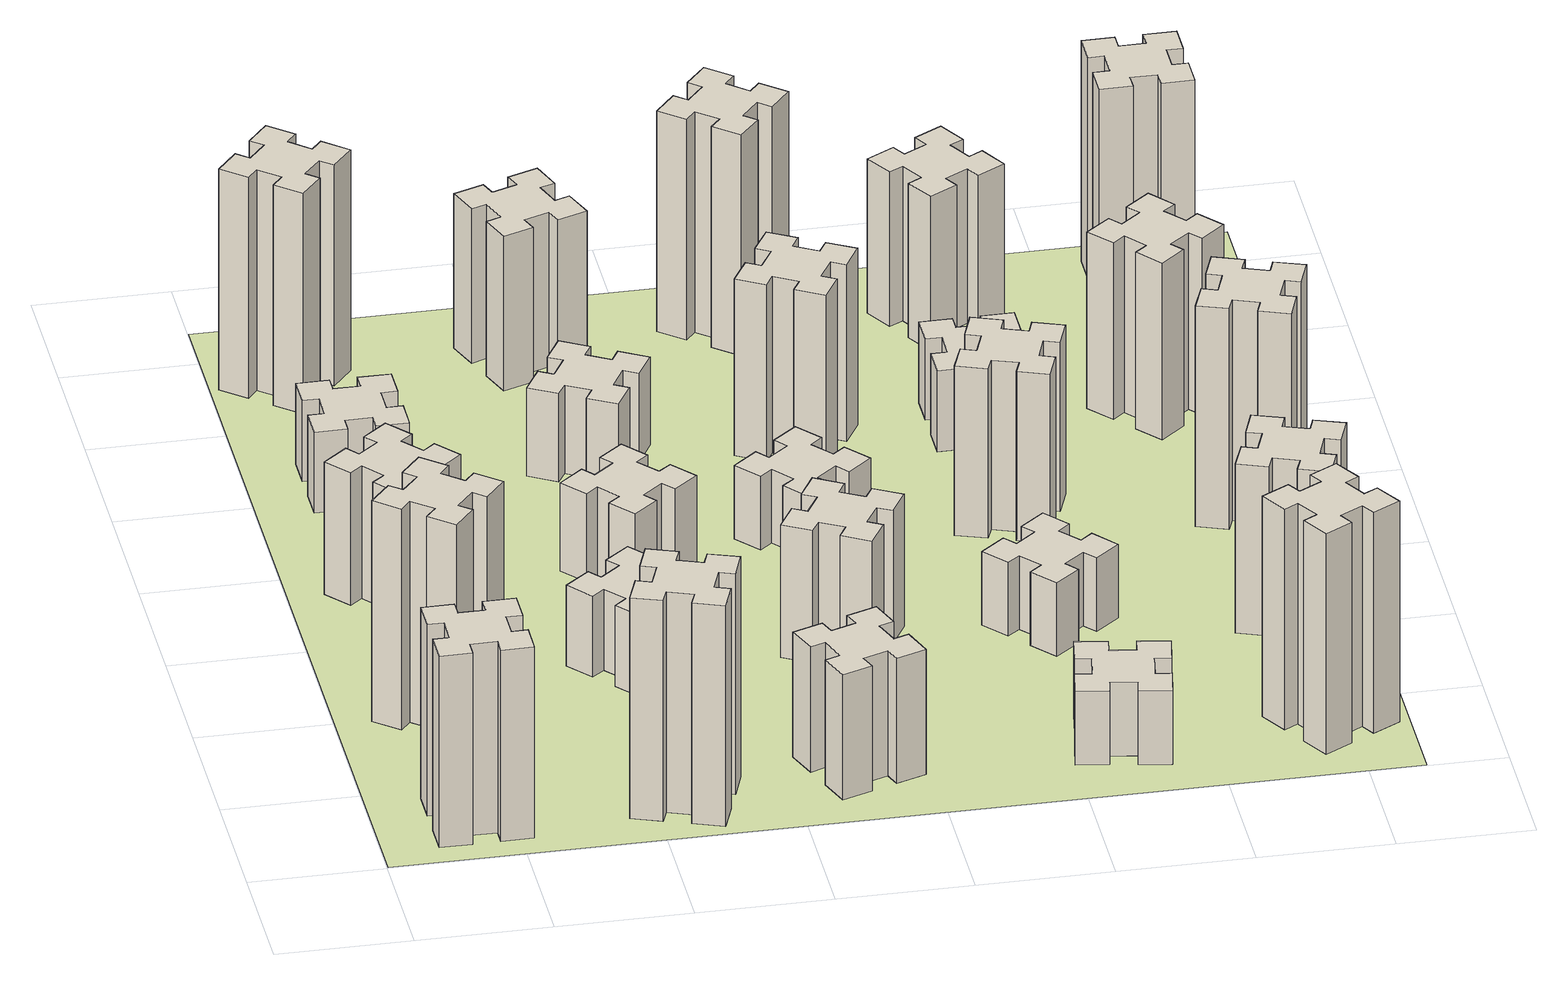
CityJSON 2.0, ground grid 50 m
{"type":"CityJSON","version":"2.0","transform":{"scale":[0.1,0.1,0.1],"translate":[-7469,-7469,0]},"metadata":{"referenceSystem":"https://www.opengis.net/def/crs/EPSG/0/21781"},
"CityObjects":{
"building1":{"type":"Building","attributes":{"class":"1000","function":"1000","usage":"1000","yearOfConstruction":2016,"roofType":"1000","measuredHeight":78,"storeysAboveGround":30,"storeysBelowGround":0},"geometry":[{"type":"Solid","lod":"1","boundaries":[[[[0,1,2,3,4,5,6,7,8,9,10,11,12,13,14,15,16,17,18,19]],[[17,16,20,21]],[[16,15,22,20]],[[15,14,23,22]],[[14,13,24,23]],[[13,12,25,24]],[[12,11,26,25]],[[11,10,27,26]],[[10,9,28,27]],[[9,8,29,28]],[[8,7,30,29]],[[7,6,31,30]],[[6,5,32,31]],[[5,4,33,32]],[[4,3,34,33]],[[3,2,35,34]],[[2,1,36,35]],[[1,0,37,36]],[[0,19,38,37]],[[19,18,39,38]],[[18,17,21,39]],[[24,25,26,27,28,29,30,31,32,33,34,35,36,37,38,39,21,20,22,23]]]]}]},
"building2":{"type":"Building","attributes":{"class":"1000","function":"1000","usage":"1000","yearOfConstruction":2016,"roofType":"1000","measuredHeight":90,"storeysAboveGround":30,"storeysBelowGround":0},"geometry":[{"type":"Solid","lod":"1","boundaries":[[[[40,41,42,43,44,45,46,47,48,49,50,51,52,53,54,55,56,57,58,59]],[[57,56,60,61]],[[56,55,62,60]],[[55,54,63,62]],[[54,53,64,63]],[[53,52,65,64]],[[52,51,66,65]],[[51,50,67,66]],[[50,49,68,67]],[[49,48,69,68]],[[48,47,70,69]],[[47,46,71,70]],[[46,45,72,71]],[[45,44,73,72]],[[44,43,74,73]],[[43,42,75,74]],[[42,41,76,75]],[[41,40,77,76]],[[40,59,78,77]],[[59,58,79,78]],[[58,57,61,79]],[[64,65,66,67,68,69,70,71,72,73,74,75,76,77,78,79,61,60,62,63]]]]}]},
"building3":{"type":"Building","attributes":{"class":"1000","function":"1000","usage":"1000","yearOfConstruction":2016,"roofType":"1000","measuredHeight":54,"storeysAboveGround":30,"storeysBelowGround":0},"geometry":[{"type":"Solid","lod":"1","boundaries":[[[[80,81,82,83,84,85,86,87,88,89,90,91,92,93,94,95,96,97,98,99]],[[97,96,100,101]],[[96,95,102,100]],[[95,94,103,102]],[[94,93,104,103]],[[93,92,105,104]],[[92,91,106,105]],[[91,90,107,106]],[[90,89,108,107]],[[89,88,109,108]],[[88,87,110,109]],[[87,86,111,110]],[[86,85,112,111]],[[85,84,113,112]],[[84,83,114,113]],[[83,82,115,114]],[[82,81,116,115]],[[81,80,117,116]],[[80,99,118,117]],[[99,98,119,118]],[[98,97,101,119]],[[104,105,106,107,108,109,110,111,112,113,114,115,116,117,118,119,101,100,102,103]]]]}]},
"building4":{"type":"Building","attributes":{"class":"1000","function":"1000","usage":"1000","yearOfConstruction":2016,"roofType":"1000","measuredHeight":33,"storeysAboveGround":30,"storeysBelowGround":0},"geometry":[{"type":"Solid","lod":"1","boundaries":[[[[120,121,122,123,124,125,126,127,128,129,130,131,132,133,134,135,136,137,138,139]],[[137,136,140,141]],[[136,135,142,140]],[[135,134,143,142]],[[134,133,144,143]],[[133,132,145,144]],[[132,131,146,145]],[[131,130,147,146]],[[130,129,148,147]],[[129,128,149,148]],[[128,127,150,149]],[[127,126,151,150]],[[126,125,152,151]],[[125,124,153,152]],[[124,123,154,153]],[[123,122,155,154]],[[122,121,156,155]],[[121,120,157,156]],[[120,139,158,157]],[[139,138,159,158]],[[138,137,141,159]],[[144,145,146,147,148,149,150,151,152,153,154,155,156,157,158,159,141,140,142,143]]]]}]},
"building5":{"type":"Building","attributes":{"class":"1000","function":"1000","usage":"1000","yearOfConstruction":2016,"roofType":"1000","measuredHeight":90,"storeysAboveGround":30,"storeysBelowGround":0},"geometry":[{"type":"Solid","lod":"1","boundaries":[[[[160,161,162,163,164,165,166,167,168,169,170,171,172,173,174,175,176,177,178,179]],[[177,176,180,181]],[[176,175,182,180]],[[175,174,183,182]],[[174,173,184,183]],[[173,172,185,184]],[[172,171,186,185]],[[171,170,187,186]],[[170,169,188,187]],[[169,168,189,188]],[[168,167,190,189]],[[167,166,191,190]],[[166,165,192,191]],[[165,164,193,192]],[[164,163,194,193]],[[163,162,195,194]],[[162,161,196,195]],[[161,160,197,196]],[[160,179,198,197]],[[179,178,199,198]],[[178,177,181,199]],[[184,185,186,187,188,189,190,191,192,193,194,195,196,197,198,199,181,180,182,183]]]]}]},
"building6":{"type":"Building","attributes":{"class":"1000","function":"1000","usage":"1000","yearOfConstruction":2016,"roofType":"1000","measuredHeight":90,"storeysAboveGround":30,"storeysBelowGround":0},"geometry":[{"type":"Solid","lod":"1","boundaries":[[[[200,201,202,203,204,205,206,207,208,209,210,211,212,213,214,215,216,217,218,219]],[[217,216,220,221]],[[216,215,222,220]],[[215,214,223,222]],[[214,213,224,223]],[[213,212,225,224]],[[212,211,226,225]],[[211,210,227,226]],[[210,209,228,227]],[[209,208,229,228]],[[208,207,230,229]],[[207,206,231,230]],[[206,205,232,231]],[[205,204,233,232]],[[204,203,234,233]],[[203,202,235,234]],[[202,201,236,235]],[[201,200,237,236]],[[200,219,238,237]],[[219,218,239,238]],[[218,217,221,239]],[[224,225,226,227,228,229,230,231,232,233,234,235,236,237,238,239,221,220,222,223]]]]}]},
"building7":{"type":"Building","attributes":{"class":"1000","function":"1000","usage":"1000","yearOfConstruction":2016,"roofType":"1000","measuredHeight":33,"storeysAboveGround":30,"storeysBelowGround":0},"geometry":[{"type":"Solid","lod":"1","boundaries":[[[[240,241,242,243,244,245,246,247,248,249,250,251,252,253,254,255,256,257,258,259]],[[257,256,260,261]],[[256,255,262,260]],[[255,254,263,262]],[[254,253,264,263]],[[253,252,265,264]],[[252,251,266,265]],[[251,250,267,266]],[[250,249,268,267]],[[249,248,269,268]],[[248,247,270,269]],[[247,246,271,270]],[[246,245,272,271]],[[245,244,273,272]],[[244,243,274,273]],[[243,242,275,274]],[[242,241,276,275]],[[241,240,277,276]],[[240,259,278,277]],[[259,258,279,278]],[[258,257,261,279]],[[264,265,266,267,268,269,270,271,272,273,274,275,276,277,278,279,261,260,262,263]]]]}]},
"building8":{"type":"Building","attributes":{"class":"1000","function":"1000","usage":"1000","yearOfConstruction":2016,"roofType":"1000","measuredHeight":36,"storeysAboveGround":30,"storeysBelowGround":0},"geometry":[{"type":"Solid","lod":"1","boundaries":[[[[280,281,282,283,284,285,286,287,288,289,290,291,292,293,294,295,296,297,298,299]],[[297,296,300,301]],[[296,295,302,300]],[[295,294,303,302]],[[294,293,304,303]],[[293,292,305,304]],[[292,291,306,305]],[[291,290,307,306]],[[290,289,308,307]],[[289,288,309,308]],[[288,287,310,309]],[[287,286,311,310]],[[286,285,312,311]],[[285,284,313,312]],[[284,283,314,313]],[[283,282,315,314]],[[282,281,316,315]],[[281,280,317,316]],[[280,299,318,317]],[[299,298,319,318]],[[298,297,301,319]],[[304,305,306,307,308,309,310,311,312,313,314,315,316,317,318,319,301,300,302,303]]]]}]},
"building9":{"type":"Building","attributes":{"class":"1000","function":"1000","usage":"1000","yearOfConstruction":2016,"roofType":"1000","measuredHeight":51,"storeysAboveGround":30,"storeysBelowGround":0},"geometry":[{"type":"Solid","lod":"1","boundaries":[[[[320,321,322,323,324,325,326,327,328,329,330,331,332,333,334,335,336,337,338,339]],[[337,336,340,341]],[[336,335,342,340]],[[335,334,343,342]],[[334,333,344,343]],[[333,332,345,344]],[[332,331,346,345]],[[331,330,347,346]],[[330,329,348,347]],[[329,328,349,348]],[[328,327,350,349]],[[327,326,351,350]],[[326,325,352,351]],[[325,324,353,352]],[[324,323,354,353]],[[323,322,355,354]],[[322,321,356,355]],[[321,320,357,356]],[[320,339,358,357]],[[339,338,359,358]],[[338,337,341,359]],[[344,345,346,347,348,349,350,351,352,353,354,355,356,357,358,359,341,340,342,343]]]]}]},
"building10":{"type":"Building","attributes":{"class":"1000","function":"1000","usage":"1000","yearOfConstruction":2016,"roofType":"1000","measuredHeight":36,"storeysAboveGround":30,"storeysBelowGround":0},"geometry":[{"type":"Solid","lod":"1","boundaries":[[[[360,361,362,363,364,365,366,367,368,369,370,371,372,373,374,375,376,377,378,379]],[[377,376,380,381]],[[376,375,382,380]],[[375,374,383,382]],[[374,373,384,383]],[[373,372,385,384]],[[372,371,386,385]],[[371,370,387,386]],[[370,369,388,387]],[[369,368,389,388]],[[368,367,390,389]],[[367,366,391,390]],[[366,365,392,391]],[[365,364,393,392]],[[364,363,394,393]],[[363,362,395,394]],[[362,361,396,395]],[[361,360,397,396]],[[360,379,398,397]],[[379,378,399,398]],[[378,377,381,399]],[[384,385,386,387,388,389,390,391,392,393,394,395,396,397,398,399,381,380,382,383]]]]}]},
"building11":{"type":"Building","attributes":{"class":"1000","function":"1000","usage":"1000","yearOfConstruction":2016,"roofType":"1000","measuredHeight":63,"storeysAboveGround":30,"storeysBelowGround":0},"geometry":[{"type":"Solid","lod":"1","boundaries":[[[[400,401,402,403,404,405,406,407,408,409,410,411,412,413,414,415,416,417,418,419]],[[417,416,420,421]],[[416,415,422,420]],[[415,414,423,422]],[[414,413,424,423]],[[413,412,425,424]],[[412,411,426,425]],[[411,410,427,426]],[[410,409,428,427]],[[409,408,429,428]],[[408,407,430,429]],[[407,406,431,430]],[[406,405,432,431]],[[405,404,433,432]],[[404,403,434,433]],[[403,402,435,434]],[[402,401,436,435]],[[401,400,437,436]],[[400,419,438,437]],[[419,418,439,438]],[[418,417,421,439]],[[424,425,426,427,428,429,430,431,432,433,434,435,436,437,438,439,421,420,422,423]]]]}]},
"building12":{"type":"Building","attributes":{"class":"1000","function":"1000","usage":"1000","yearOfConstruction":2016,"roofType":"1000","measuredHeight":54,"storeysAboveGround":30,"storeysBelowGround":0},"geometry":[{"type":"Solid","lod":"1","boundaries":[[[[440,441,442,443,444,445,446,447,448,449,450,451,452,453,454,455,456,457,458,459]],[[457,456,460,461]],[[456,455,462,460]],[[455,454,463,462]],[[454,453,464,463]],[[453,452,465,464]],[[452,451,466,465]],[[451,450,467,466]],[[450,449,468,467]],[[449,448,469,468]],[[448,447,470,469]],[[447,446,471,470]],[[446,445,472,471]],[[445,444,473,472]],[[444,443,474,473]],[[443,442,475,474]],[[442,441,476,475]],[[441,440,477,476]],[[440,459,478,477]],[[459,458,479,478]],[[458,457,461,479]],[[464,465,466,467,468,469,470,471,472,473,474,475,476,477,478,479,461,460,462,463]]]]}]},
"building13":{"type":"Building","attributes":{"class":"1000","function":"1000","usage":"1000","yearOfConstruction":2016,"roofType":"1000","measuredHeight":30,"storeysAboveGround":30,"storeysBelowGround":0},"geometry":[{"type":"Solid","lod":"1","boundaries":[[[[480,481,482,483,484,485,486,487,488,489,490,491,492,493,494,495,496,497,498,499]],[[497,496,500,501]],[[496,495,502,500]],[[495,494,503,502]],[[494,493,504,503]],[[493,492,505,504]],[[492,491,506,505]],[[491,490,507,506]],[[490,489,508,507]],[[489,488,509,508]],[[488,487,510,509]],[[487,486,511,510]],[[486,485,512,511]],[[485,484,513,512]],[[484,483,514,513]],[[483,482,515,514]],[[482,481,516,515]],[[481,480,517,516]],[[480,499,518,517]],[[499,498,519,518]],[[498,497,501,519]],[[504,505,506,507,508,509,510,511,512,513,514,515,516,517,518,519,501,500,502,503]]]]}]},
"building14":{"type":"Building","attributes":{"class":"1000","function":"1000","usage":"1000","yearOfConstruction":2016,"roofType":"1000","measuredHeight":72,"storeysAboveGround":30,"storeysBelowGround":0},"geometry":[{"type":"Solid","lod":"1","boundaries":[[[[520,521,522,523,524,525,526,527,528,529,530,531,532,533,534,535,536,537,538,539]],[[537,536,540,541]],[[536,535,542,540]],[[535,534,543,542]],[[534,533,544,543]],[[533,532,545,544]],[[532,531,546,545]],[[531,530,547,546]],[[530,529,548,547]],[[529,528,549,548]],[[528,527,550,549]],[[527,526,551,550]],[[526,525,552,551]],[[525,524,553,552]],[[524,523,554,553]],[[523,522,555,554]],[[522,521,556,555]],[[521,520,557,556]],[[520,539,558,557]],[[539,538,559,558]],[[538,537,541,559]],[[544,545,546,547,548,549,550,551,552,553,554,555,556,557,558,559,541,540,542,543]]]]}]},
"building15":{"type":"Building","attributes":{"class":"1000","function":"1000","usage":"1000","yearOfConstruction":2016,"roofType":"1000","measuredHeight":30,"storeysAboveGround":30,"storeysBelowGround":0},"geometry":[{"type":"Solid","lod":"1","boundaries":[[[[560,561,562,563,564,565,566,567,568,569,570,571,572,573,574,575,576,577,578,579]],[[577,576,580,581]],[[576,575,582,580]],[[575,574,583,582]],[[574,573,584,583]],[[573,572,585,584]],[[572,571,586,585]],[[571,570,587,586]],[[570,569,588,587]],[[569,568,589,588]],[[568,567,590,589]],[[567,566,591,590]],[[566,565,592,591]],[[565,564,593,592]],[[564,563,594,593]],[[563,562,595,594]],[[562,561,596,595]],[[561,560,597,596]],[[560,579,598,597]],[[579,578,599,598]],[[578,577,581,599]],[[584,585,586,587,588,589,590,591,592,593,594,595,596,597,598,599,581,580,582,583]]]]}]},
"building16":{"type":"Building","attributes":{"class":"1000","function":"1000","usage":"1000","yearOfConstruction":2016,"roofType":"1000","measuredHeight":90,"storeysAboveGround":30,"storeysBelowGround":0},"geometry":[{"type":"Solid","lod":"1","boundaries":[[[[600,601,602,603,604,605,606,607,608,609,610,611,612,613,614,615,616,617,618,619]],[[617,616,620,621]],[[616,615,622,620]],[[615,614,623,622]],[[614,613,624,623]],[[613,612,625,624]],[[612,611,626,625]],[[611,610,627,626]],[[610,609,628,627]],[[609,608,629,628]],[[608,607,630,629]],[[607,606,631,630]],[[606,605,632,631]],[[605,604,633,632]],[[604,603,634,633]],[[603,602,635,634]],[[602,601,636,635]],[[601,600,637,636]],[[600,619,638,637]],[[619,618,639,638]],[[618,617,621,639]],[[624,625,626,627,628,629,630,631,632,633,634,635,636,637,638,639,621,620,622,623]]]]}]},
"building17":{"type":"Building","attributes":{"class":"1000","function":"1000","usage":"1000","yearOfConstruction":2016,"roofType":"1000","measuredHeight":30,"storeysAboveGround":30,"storeysBelowGround":0},"geometry":[{"type":"Solid","lod":"1","boundaries":[[[[640,641,642,643,644,645,646,647,648,649,650,651,652,653,654,655,656,657,658,659]],[[657,656,660,661]],[[656,655,662,660]],[[655,654,663,662]],[[654,653,664,663]],[[653,652,665,664]],[[652,651,666,665]],[[651,650,667,666]],[[650,649,668,667]],[[649,648,669,668]],[[648,647,670,669]],[[647,646,671,670]],[[646,645,672,671]],[[645,644,673,672]],[[644,643,674,673]],[[643,642,675,674]],[[642,641,676,675]],[[641,640,677,676]],[[640,659,678,677]],[[659,658,679,678]],[[658,657,661,679]],[[664,665,666,667,668,669,670,671,672,673,674,675,676,677,678,679,661,660,662,663]]]]}]},
"building18":{"type":"Building","attributes":{"class":"1000","function":"1000","usage":"1000","yearOfConstruction":2016,"roofType":"1000","measuredHeight":69,"storeysAboveGround":30,"storeysBelowGround":0},"geometry":[{"type":"Solid","lod":"1","boundaries":[[[[680,681,682,683,684,685,686,687,688,689,690,691,692,693,694,695,696,697,698,699]],[[697,696,700,701]],[[696,695,702,700]],[[695,694,703,702]],[[694,693,704,703]],[[693,692,705,704]],[[692,691,706,705]],[[691,690,707,706]],[[690,689,708,707]],[[689,688,709,708]],[[688,687,710,709]],[[687,686,711,710]],[[686,685,712,711]],[[685,684,713,712]],[[684,683,714,713]],[[683,682,715,714]],[[682,681,716,715]],[[681,680,717,716]],[[680,699,718,717]],[[699,698,719,718]],[[698,697,701,719]],[[704,705,706,707,708,709,710,711,712,713,714,715,716,717,718,719,701,700,702,703]]]]}]},
"building19":{"type":"Building","attributes":{"class":"1000","function":"1000","usage":"1000","yearOfConstruction":2016,"roofType":"1000","measuredHeight":33,"storeysAboveGround":30,"storeysBelowGround":0},"geometry":[{"type":"Solid","lod":"1","boundaries":[[[[720,721,722,723,724,725,726,727,728,729,730,731,732,733,734,735,736,737,738,739]],[[737,736,740,741]],[[736,735,742,740]],[[735,734,743,742]],[[734,733,744,743]],[[733,732,745,744]],[[732,731,746,745]],[[731,730,747,746]],[[730,729,748,747]],[[729,728,749,748]],[[728,727,750,749]],[[727,726,751,750]],[[726,725,752,751]],[[725,724,753,752]],[[724,723,754,753]],[[723,722,755,754]],[[722,721,756,755]],[[721,720,757,756]],[[720,739,758,757]],[[739,738,759,758]],[[738,737,741,759]],[[744,745,746,747,748,749,750,751,752,753,754,755,756,757,758,759,741,740,742,743]]]]}]},
"building20":{"type":"Building","attributes":{"class":"1000","function":"1000","usage":"1000","yearOfConstruction":2016,"roofType":"1000","measuredHeight":90,"storeysAboveGround":30,"storeysBelowGround":0},"geometry":[{"type":"Solid","lod":"1","boundaries":[[[[760,761,762,763,764,765,766,767,768,769,770,771,772,773,774,775,776,777,778,779]],[[777,776,780,781]],[[776,775,782,780]],[[775,774,783,782]],[[774,773,784,783]],[[773,772,785,784]],[[772,771,786,785]],[[771,770,787,786]],[[770,769,788,787]],[[769,768,789,788]],[[768,767,790,789]],[[767,766,791,790]],[[766,765,792,791]],[[765,764,793,792]],[[764,763,794,793]],[[763,762,795,794]],[[762,761,796,795]],[[761,760,797,796]],[[760,779,798,797]],[[779,778,799,798]],[[778,777,781,799]],[[784,785,786,787,788,789,790,791,792,793,794,795,796,797,798,799,781,780,782,783]]]]}]},
"building21":{"type":"Building","attributes":{"class":"1000","function":"1000","usage":"1000","yearOfConstruction":2016,"roofType":"1000","measuredHeight":63,"storeysAboveGround":30,"storeysBelowGround":0},"geometry":[{"type":"Solid","lod":"1","boundaries":[[[[800,801,802,803,804,805,806,807,808,809,810,811,812,813,814,815,816,817,818,819]],[[817,816,820,821]],[[816,815,822,820]],[[815,814,823,822]],[[814,813,824,823]],[[813,812,825,824]],[[812,811,826,825]],[[811,810,827,826]],[[810,809,828,827]],[[809,808,829,828]],[[808,807,830,829]],[[807,806,831,830]],[[806,805,832,831]],[[805,804,833,832]],[[804,803,834,833]],[[803,802,835,834]],[[802,801,836,835]],[[801,800,837,836]],[[800,819,838,837]],[[819,818,839,838]],[[818,817,821,839]],[[824,825,826,827,828,829,830,831,832,833,834,835,836,837,838,839,821,820,822,823]]]]}]},
"building22":{"type":"Building","attributes":{"class":"1000","function":"1000","usage":"1000","yearOfConstruction":2016,"roofType":"1000","measuredHeight":69,"storeysAboveGround":30,"storeysBelowGround":0},"geometry":[{"type":"Solid","lod":"1","boundaries":[[[[840,841,842,843,844,845,846,847,848,849,850,851,852,853,854,855,856,857,858,859]],[[857,856,860,861]],[[856,855,862,860]],[[855,854,863,862]],[[854,853,864,863]],[[853,852,865,864]],[[852,851,866,865]],[[851,850,867,866]],[[850,849,868,867]],[[849,848,869,868]],[[848,847,870,869]],[[847,846,871,870]],[[846,845,872,871]],[[845,844,873,872]],[[844,843,874,873]],[[843,842,875,874]],[[842,841,876,875]],[[841,840,877,876]],[[840,859,878,877]],[[859,858,879,878]],[[858,857,861,879]],[[864,865,866,867,868,869,870,871,872,873,874,875,876,877,878,879,861,860,862,863]]]]}]},
"building23":{"type":"Building","attributes":{"class":"1000","function":"1000","usage":"1000","yearOfConstruction":2016,"roofType":"1000","measuredHeight":90,"storeysAboveGround":30,"storeysBelowGround":0},"geometry":[{"type":"Solid","lod":"1","boundaries":[[[[880,881,882,883,884,885,886,887,888,889,890,891,892,893,894,895,896,897,898,899]],[[897,896,900,901]],[[896,895,902,900]],[[895,894,903,902]],[[894,893,904,903]],[[893,892,905,904]],[[892,891,906,905]],[[891,890,907,906]],[[890,889,908,907]],[[889,888,909,908]],[[888,887,910,909]],[[887,886,911,910]],[[886,885,912,911]],[[885,884,913,912]],[[884,883,914,913]],[[883,882,915,914]],[[882,881,916,915]],[[881,880,917,916]],[[880,899,918,917]],[[899,898,919,918]],[[898,897,901,919]],[[904,905,906,907,908,909,910,911,912,913,914,915,916,917,918,919,901,900,902,903]]]]}]},
"building24":{"type":"Building","attributes":{"class":"1000","function":"1000","usage":"1000","yearOfConstruction":2016,"roofType":"1000","measuredHeight":72,"storeysAboveGround":30,"storeysBelowGround":0},"geometry":[{"type":"Solid","lod":"1","boundaries":[[[[920,921,922,923,924,925,926,927,928,929,930,931,932,933,934,935,936,937,938,939]],[[937,936,940,941]],[[936,935,942,940]],[[935,934,943,942]],[[934,933,944,943]],[[933,932,945,944]],[[932,931,946,945]],[[931,930,947,946]],[[930,929,948,947]],[[929,928,949,948]],[[928,927,950,949]],[[927,926,951,950]],[[926,925,952,951]],[[925,924,953,952]],[[924,923,954,953]],[[923,922,955,954]],[[922,921,956,955]],[[921,920,957,956]],[[920,939,958,957]],[[939,938,959,958]],[[938,937,941,959]],[[944,945,946,947,948,949,950,951,952,953,954,955,956,957,958,959,941,940,942,943]]]]}]},
"building25":{"type":"Building","attributes":{"class":"1000","function":"1000","usage":"1000","yearOfConstruction":2016,"roofType":"1000","measuredHeight":90,"storeysAboveGround":30,"storeysBelowGround":0},"geometry":[{"type":"Solid","lod":"1","boundaries":[[[[960,961,962,963,964,965,966,967,968,969,970,971,972,973,974,975,976,977,978,979]],[[977,976,980,981]],[[976,975,982,980]],[[975,974,983,982]],[[974,973,984,983]],[[973,972,985,984]],[[972,971,986,985]],[[971,970,987,986]],[[970,969,988,987]],[[969,968,989,988]],[[968,967,990,989]],[[967,966,991,990]],[[966,965,992,991]],[[965,964,993,992]],[[964,963,994,993]],[[963,962,995,994]],[[962,961,996,995]],[[961,960,997,996]],[[960,979,998,997]],[[979,978,999,998]],[[978,977,981,999]],[[984,985,986,987,988,989,990,991,992,993,994,995,996,997,998,999,981,980,982,983]]]]}]},
"landuse1":{"type":"LandUse","attributes":{"name":"plot1","function":"1010"},"geometry":[{"type":"MultiSurface","lod":"1","boundaries":[[[1000,1001,1002,1003]]]}]}
},
"vertices":[
[265,325,0],[265,225,0],[205,225,0],[205,105,0],[325,105,0],[325,165,0],[425,165,0],[425,105,0],[545,105,0],[545,225,0],[485,225,0],[485,325,0],[545,325,0],[545,445,0],[425,445,0],[425,385,0],[325,385,0],[325,445,0],[205,445,0],[205,325,0],[325,385,780],[325,445,780],[425,385,780],[425,445,780],[545,445,780],[545,325,780],[485,325,780],[485,225,780],[545,225,780],[545,105,780],[425,105,780],[425,165,780],[325,165,780],[325,105,780],[205,105,780],[205,225,780],[265,225,780],[265,325,780],[205,325,780],[205,445,780],
[484,1067,0],[408,1132,0],[446,1178,0],[354,1255,0],[277,1163,0],[323,1124,0],[259,1048,0],[213,1086,0],[136,994,0],[228,917,0],[266,963,0],[343,899,0],[304,853,0],[396,776,0],[473,868,0],[427,906,0],[492,983,0],[538,944,0],[615,1036,0],[523,1113,0],[492,983,900],[538,944,900],[427,906,900],[473,868,900],[396,776,900],[304,853,900],[343,899,900],[266,963,900],[228,917,900],[136,994,900],[213,1086,900],[259,1048,900],[323,1124,900],[277,1163,900],[354,1255,900],[446,1178,900],[408,1132,900],[484,1067,900],[523,1113,900],[615,1036,900],
[492,1888,0],[427,1964,0],[473,2003,0],[396,2095,0],[304,2018,0],[343,1972,0],[266,1907,0],[228,1953,0],[136,1876,0],[213,1784,0],[259,1823,0],[323,1746,0],[277,1708,0],[354,1616,0],[446,1693,0],[408,1739,0],[484,1803,0],[523,1757,0],[615,1834,0],[538,1926,0],[484,1803,540],[523,1757,540],[408,1739,540],[446,1693,540],[354,1616,540],[277,1708,540],[323,1746,540],[259,1823,540],[213,1784,540],[136,1876,540],[228,1953,540],[266,1907,540],[343,1972,540],[304,2018,540],[396,2095,540],[473,2003,540],[427,1964,540],[492,1888,540],[538,1926,540],[615,1834,540],
[485,2545,0],[485,2645,0],[545,2645,0],[545,2765,0],[425,2765,0],[425,2705,0],[325,2705,0],[325,2765,0],[205,2765,0],[205,2645,0],[265,2645,0],[265,2545,0],[205,2545,0],[205,2425,0],[325,2425,0],[325,2485,0],[425,2485,0],[425,2425,0],[545,2425,0],[545,2545,0],[425,2485,330],[425,2425,330],[325,2485,330],[325,2425,330],[205,2425,330],[205,2545,330],[265,2545,330],[265,2645,330],[205,2645,330],[205,2765,330],[325,2765,330],[325,2705,330],[425,2705,330],[425,2765,330],[545,2765,330],[545,2645,330],[485,2645,330],[485,2545,330],[545,2545,330],[545,2425,330],
[1029,360,0],[995,266,0],[939,287,0],[897,174,0],[1010,133,0],[1031,189,0],[1125,155,0],[1104,99,0],[1217,57,0],[1258,170,0],[1202,191,0],[1236,285,0],[1292,264,0],[1333,377,0],[1220,418,0],[1200,362,0],[1106,396,0],[1127,452,0],[1014,493,0],[973,380,0],[1106,396,900],[1127,452,900],[1200,362,900],[1220,418,900],[1333,377,900],[1292,264,900],[1236,285,900],[1202,191,900],[1258,170,900],[1217,57,900],[1104,99,900],[1125,155,900],[1031,189,900],[1010,133,900],[897,174,900],[939,287,900],[995,266,900],[1029,360,900],[973,380,900],[1014,493,900],
[384,3387,0],[308,3452,0],[346,3498,0],[254,3575,0],[177,3483,0],[223,3444,0],[159,3368,0],[113,3406,0],[36,3314,0],[128,3237,0],[166,3283,0],[243,3219,0],[204,3173,0],[296,3096,0],[373,3188,0],[327,3226,0],[392,3303,0],[438,3264,0],[515,3356,0],[423,3433,0],[392,3303,900],[438,3264,900],[327,3226,900],[373,3188,900],[296,3096,900],[204,3173,900],[243,3219,900],[166,3283,900],[128,3237,900],[36,3314,900],[113,3406,900],[159,3368,900],[223,3444,900],[177,3483,900],[254,3575,900],[346,3498,900],[308,3452,900],[384,3387,900],[423,3433,900],[515,3356,900],
[1083,1332,0],[1006,1267,0],[968,1313,0],[876,1236,0],[953,1144,0],[999,1183,0],[1063,1106,0],[1017,1068,0],[1094,976,0],[1186,1053,0],[1148,1099,0],[1224,1163,0],[1263,1117,0],[1355,1194,0],[1278,1286,0],[1232,1248,0],[1167,1324,0],[1213,1363,0],[1136,1455,0],[1044,1378,0],[1167,1324,330],[1213,1363,330],[1232,1248,330],[1278,1286,330],[1355,1194,330],[1263,1117,330],[1224,1163,330],[1148,1099,330],[1186,1053,330],[1094,976,330],[1017,1068,330],[1063,1106,330],[999,1183,330],[953,1144,330],[876,1236,330],[968,1313,330],[1006,1267,330],[1083,1332,330],[1044,1378,330],[1136,1455,330],
[1183,1972,0],[1106,1907,0],[1068,1953,0],[976,1876,0],[1053,1784,0],[1099,1823,0],[1163,1746,0],[1117,1708,0],[1194,1616,0],[1286,1693,0],[1248,1739,0],[1324,1803,0],[1363,1757,0],[1455,1834,0],[1378,1926,0],[1332,1888,0],[1267,1964,0],[1313,2003,0],[1236,2095,0],[1144,2018,0],[1267,1964,360],[1313,2003,360],[1332,1888,360],[1378,1926,360],[1455,1834,360],[1363,1757,360],[1324,1803,360],[1248,1739,360],[1286,1693,360],[1194,1616,360],[1117,1708,360],[1163,1746,360],[1099,1823,360],[1053,1784,360],[976,1876,360],[1068,1953,360],[1106,1907,360],[1183,1972,360],[1144,2018,360],[1236,2095,360],
[1765,496,0],[1671,462,0],[1650,518,0],[1537,477,0],[1579,364,0],[1635,385,0],[1669,291,0],[1613,270,0],[1654,157,0],[1767,199,0],[1746,255,0],[1840,289,0],[1860,233,0],[1973,274,0],[1932,387,0],[1876,366,0],[1842,460,0],[1898,480,0],[1857,593,0],[1744,552,0],[1842,460,510],[1898,480,510],[1876,366,510],[1932,387,510],[1973,274,510],[1860,233,510],[1840,289,510],[1746,255,510],[1767,199,510],[1654,157,510],[1613,270,510],[1669,291,510],[1635,385,510],[1579,364,510],[1537,477,510],[1650,518,510],[1671,462,510],[1765,496,510],[1744,552,510],[1857,593,510],
[1117,2525,0],[1204,2475,0],[1174,2423,0],[1278,2363,0],[1338,2467,0],[1286,2497,0],[1336,2584,0],[1388,2554,0],[1448,2658,0],[1344,2718,0],[1314,2666,0],[1227,2716,0],[1257,2768,0],[1153,2828,0],[1093,2724,0],[1145,2694,0],[1095,2607,0],[1043,2637,0],[983,2533,0],[1087,2473,0],[1095,2607,360],[1043,2637,360],[1145,2694,360],[1093,2724,360],[1153,2828,360],[1257,2768,360],[1227,2716,360],[1314,2666,360],[1344,2718,360],[1448,2658,360],[1388,2554,360],[1336,2584,360],[1286,2497,360],[1338,2467,360],[1278,2363,360],[1174,2423,360],[1204,2475,360],[1117,2525,360],[1087,2473,360],[983,2533,360],
[995,3345,0],[1029,3251,0],[973,3230,0],[1014,3117,0],[1127,3159,0],[1106,3215,0],[1200,3249,0],[1220,3193,0],[1333,3234,0],[1292,3347,0],[1236,3326,0],[1202,3420,0],[1258,3440,0],[1217,3553,0],[1104,3512,0],[1125,3456,0],[1031,3422,0],[1010,3478,0],[897,3437,0],[939,3324,0],[1031,3422,630],[1010,3478,630],[1125,3456,630],[1104,3512,630],[1217,3553,630],[1258,3440,630],[1202,3420,630],[1236,3326,630],[1292,3347,630],[1333,3234,630],[1220,3193,630],[1200,3249,630],[1106,3215,630],[1127,3159,630],[1014,3117,630],[973,3230,630],[1029,3251,630],[995,3345,630],[939,3324,630],[897,3437,630],
[1954,1286,0],[1867,1336,0],[1897,1388,0],[1793,1448,0],[1733,1344,0],[1785,1314,0],[1735,1227,0],[1683,1257,0],[1623,1153,0],[1727,1093,0],[1757,1145,0],[1844,1095,0],[1814,1043,0],[1918,983,0],[1978,1087,0],[1926,1117,0],[1976,1204,0],[2028,1174,0],[2088,1278,0],[1984,1338,0],[1976,1204,540],[2028,1174,540],[1926,1117,540],[1978,1087,540],[1918,983,540],[1814,1043,540],[1844,1095,540],[1757,1145,540],[1727,1093,540],[1623,1153,540],[1683,1257,540],[1735,1227,540],[1785,1314,540],[1733,1344,540],[1793,1448,540],[1897,1388,540],[1867,1336,540],[1954,1286,540],[1984,1338,540],[2088,1278,540],
[1972,1988,0],[1907,2064,0],[1953,2103,0],[1876,2195,0],[1784,2118,0],[1823,2072,0],[1746,2007,0],[1708,2053,0],[1616,1976,0],[1693,1884,0],[1739,1923,0],[1803,1846,0],[1757,1808,0],[1834,1716,0],[1926,1793,0],[1888,1839,0],[1964,1903,0],[2003,1857,0],[2095,1934,0],[2018,2026,0],[1964,1903,300],[2003,1857,300],[1888,1839,300],[1926,1793,300],[1834,1716,300],[1757,1808,300],[1803,1846,300],[1739,1923,300],[1693,1884,300],[1616,1976,300],[1708,2053,300],[1746,2007,300],[1823,2072,300],[1784,2118,300],[1876,2195,300],[1953,2103,300],[1907,2064,300],[1972,1988,300],[2018,2026,300],[2095,1934,300],
[2026,2497,0],[2076,2584,0],[2128,2554,0],[2188,2658,0],[2084,2718,0],[2054,2666,0],[1967,2716,0],[1997,2768,0],[1893,2828,0],[1833,2724,0],[1885,2694,0],[1835,2607,0],[1783,2637,0],[1723,2533,0],[1827,2473,0],[1857,2525,0],[1944,2475,0],[1914,2423,0],[2018,2363,0],[2078,2467,0],[1944,2475,720],[1914,2423,720],[1857,2525,720],[1827,2473,720],[1723,2533,720],[1783,2637,720],[1835,2607,720],[1885,2694,720],[1833,2724,720],[1893,2828,720],[1997,2768,720],[1967,2716,720],[2054,2666,720],[2084,2718,720],[2188,2658,720],[2128,2554,720],[2076,2584,720],[2026,2497,720],[2078,2467,720],[2018,2363,720],
[2596,444,0],[2578,345,0],[2519,356,0],[2498,237,0],[2617,217,0],[2627,276,0],[2725,258,0],[2715,199,0],[2833,178,0],[2854,297,0],[2795,307,0],[2812,405,0],[2871,395,0],[2892,513,0],[2774,534,0],[2764,475,0],[2665,492,0],[2676,551,0],[2557,572,0],[2537,454,0],[2665,492,300],[2676,551,300],[2764,475,300],[2774,534,300],[2892,513,300],[2871,395,300],[2812,405,300],[2795,307,300],[2854,297,300],[2833,178,300],[2715,199,300],[2725,258,300],[2627,276,300],[2617,217,300],[2498,237,300],[2519,356,300],[2578,345,300],[2596,444,300],[2537,454,300],[2557,572,300],
[1746,3383,0],[1823,3319,0],[1784,3273,0],[1876,3196,0],[1953,3288,0],[1907,3326,0],[1972,3403,0],[2018,3364,0],[2095,3456,0],[2003,3533,0],[1964,3487,0],[1888,3552,0],[1926,3598,0],[1834,3675,0],[1757,3583,0],[1803,3544,0],[1739,3468,0],[1693,3506,0],[1616,3414,0],[1708,3337,0],[1739,3468,900],[1693,3506,900],[1803,3544,900],[1757,3583,900],[1834,3675,900],[1926,3598,900],[1888,3552,900],[1964,3487,900],[2003,3533,900],[2095,3456,900],[2018,3364,900],[1972,3403,900],[1907,3326,900],[1953,3288,900],[1876,3196,900],[1784,3273,900],[1823,3319,900],[1746,3383,900],[1708,3337,900],[1616,3414,900],
[2628,1099,0],[2704,1163,0],[2743,1117,0],[2835,1194,0],[2758,1286,0],[2712,1248,0],[2647,1324,0],[2693,1363,0],[2616,1455,0],[2524,1378,0],[2563,1332,0],[2486,1267,0],[2448,1313,0],[2356,1236,0],[2433,1144,0],[2479,1183,0],[2543,1106,0],[2497,1068,0],[2574,976,0],[2666,1053,0],[2543,1106,300],[2497,1068,300],[2479,1183,300],[2433,1144,300],[2356,1236,300],[2448,1313,300],[2486,1267,300],[2563,1332,300],[2524,1378,300],[2616,1455,300],[2693,1363,300],[2647,1324,300],[2712,1248,300],[2758,1286,300],[2835,1194,300],[2743,1117,300],[2704,1163,300],[2628,1099,300],[2666,1053,300],[2574,976,300],
[2682,1871,0],[2716,1965,0],[2772,1944,0],[2813,2057,0],[2700,2098,0],[2680,2042,0],[2586,2076,0],[2607,2132,0],[2494,2173,0],[2453,2060,0],[2509,2040,0],[2475,1946,0],[2419,1967,0],[2377,1854,0],[2490,1813,0],[2511,1869,0],[2605,1835,0],[2584,1779,0],[2697,1737,0],[2738,1850,0],[2605,1835,690],[2584,1779,690],[2511,1869,690],[2490,1813,690],[2377,1854,690],[2419,1967,690],[2475,1946,690],[2509,2040,690],[2453,2060,690],[2494,2173,690],[2607,2132,690],[2586,2076,690],[2680,2042,690],[2700,2098,690],[2813,2057,690],[2772,1944,690],[2716,1965,690],[2682,1871,690],[2738,1850,690],[2697,1737,690],
[2705,2545,0],[2705,2645,0],[2765,2645,0],[2765,2765,0],[2645,2765,0],[2645,2705,0],[2545,2705,0],[2545,2765,0],[2425,2765,0],[2425,2645,0],[2485,2645,0],[2485,2545,0],[2425,2545,0],[2425,2425,0],[2545,2425,0],[2545,2485,0],[2645,2485,0],[2645,2425,0],[2765,2425,0],[2765,2545,0],[2645,2485,330],[2645,2425,330],[2545,2485,330],[2545,2425,330],[2425,2425,330],[2425,2545,330],[2485,2545,330],[2485,2645,330],[2425,2645,330],[2425,2765,330],[2545,2765,330],[2545,2705,330],[2645,2705,330],[2645,2765,330],[2765,2765,330],[2765,2645,330],[2705,2645,330],[2705,2545,330],[2765,2545,330],[2765,2425,330],
[3424,496,0],[3337,446,0],[3307,498,0],[3203,438,0],[3263,334,0],[3315,364,0],[3365,277,0],[3313,247,0],[3373,143,0],[3477,203,0],[3447,255,0],[3534,305,0],[3564,253,0],[3668,313,0],[3608,417,0],[3556,387,0],[3506,474,0],[3558,504,0],[3498,608,0],[3394,548,0],[3506,474,900],[3558,504,900],[3556,387,900],[3608,417,900],[3668,313,900],[3564,253,900],[3534,305,900],[3447,255,900],[3477,203,900],[3373,143,900],[3313,247,900],[3365,277,900],[3315,364,900],[3263,334,900],[3203,438,900],[3307,498,900],[3337,446,900],[3424,496,900],[3394,548,900],[3498,608,900],
[2716,3347,0],[2666,3434,0],[2718,3464,0],[2658,3568,0],[2554,3508,0],[2584,3456,0],[2497,3406,0],[2467,3458,0],[2363,3398,0],[2423,3294,0],[2475,3324,0],[2525,3237,0],[2473,3207,0],[2533,3103,0],[2637,3163,0],[2607,3215,0],[2694,3265,0],[2724,3213,0],[2828,3273,0],[2768,3377,0],[2694,3265,630],[2724,3213,630],[2607,3215,630],[2637,3163,630],[2533,3103,630],[2473,3207,630],[2525,3237,630],[2475,3324,630],[2423,3294,630],[2363,3398,630],[2467,3458,630],[2497,3406,630],[2584,3456,630],[2554,3508,630],[2658,3568,630],[2718,3464,630],[2666,3434,630],[2716,3347,630],[2768,3377,630],[2828,3273,630],
[3351,1029,0],[3445,995,0],[3424,939,0],[3537,897,0],[3578,1010,0],[3522,1031,0],[3556,1125,0],[3612,1104,0],[3653,1217,0],[3540,1258,0],[3520,1202,0],[3426,1236,0],[3447,1292,0],[3334,1333,0],[3293,1220,0],[3349,1200,0],[3315,1106,0],[3259,1127,0],[3217,1014,0],[3330,973,0],[3315,1106,690],[3259,1127,690],[3349,1200,690],[3293,1220,690],[3334,1333,690],[3447,1292,690],[3426,1236,690],[3520,1202,690],[3540,1258,690],[3653,1217,690],[3612,1104,690],[3556,1125,690],[3522,1031,690],[3578,1010,690],[3537,897,690],[3424,939,690],[3445,995,690],[3351,1029,690],[3330,973,690],[3217,1014,690],
[3520,1942,0],[3426,1976,0],[3447,2032,0],[3334,2073,0],[3293,1960,0],[3349,1940,0],[3315,1846,0],[3259,1867,0],[3217,1754,0],[3330,1713,0],[3351,1769,0],[3445,1735,0],[3424,1679,0],[3537,1637,0],[3578,1750,0],[3522,1771,0],[3556,1865,0],[3612,1844,0],[3653,1957,0],[3540,1998,0],[3556,1865,900],[3612,1844,900],[3522,1771,900],[3578,1750,900],[3537,1637,900],[3424,1679,900],[3445,1735,900],[3351,1769,900],[3330,1713,900],[3217,1754,900],[3259,1867,900],[3315,1846,900],[3349,1940,900],[3293,1960,900],[3334,2073,900],[3447,2032,900],[3426,1976,900],[3520,1942,900],[3540,1998,900],[3653,1957,900],
[3119,2563,0],[3183,2486,0],[3137,2448,0],[3214,2356,0],[3306,2433,0],[3268,2479,0],[3344,2543,0],[3383,2497,0],[3475,2574,0],[3398,2666,0],[3352,2628,0],[3287,2704,0],[3333,2743,0],[3256,2835,0],[3164,2758,0],[3203,2712,0],[3126,2647,0],[3088,2693,0],[2996,2616,0],[3073,2524,0],[3126,2647,720],[3088,2693,720],[3203,2712,720],[3164,2758,720],[3256,2835,720],[3333,2743,720],[3287,2704,720],[3352,2628,720],[3398,2666,720],[3475,2574,720],[3383,2497,720],[3344,2543,720],[3268,2479,720],[3306,2433,720],[3214,2356,720],[3137,2448,720],[3183,2486,720],[3119,2563,720],[3073,2524,720],[2996,2616,720],
[3385,3545,0],[3285,3545,0],[3285,3605,0],[3165,3605,0],[3165,3485,0],[3225,3485,0],[3225,3385,0],[3165,3385,0],[3165,3265,0],[3285,3265,0],[3285,3325,0],[3385,3325,0],[3385,3265,0],[3505,3265,0],[3505,3385,0],[3445,3385,0],[3445,3485,0],[3505,3485,0],[3505,3605,0],[3385,3605,0],[3445,3485,900],[3505,3485,900],[3445,3385,900],[3505,3385,900],[3505,3265,900],[3385,3265,900],[3385,3325,900],[3285,3325,900],[3285,3265,900],[3165,3265,900],[3165,3385,900],[3225,3385,900],[3225,3485,900],[3165,3485,900],[3165,3605,900],[3285,3605,900],[3285,3545,900],[3385,3545,900],[3385,3605,900],[3505,3605,900],
[5,3705,0],[3705,3705,0],[3705,5,0],[5,5,0]
]}
